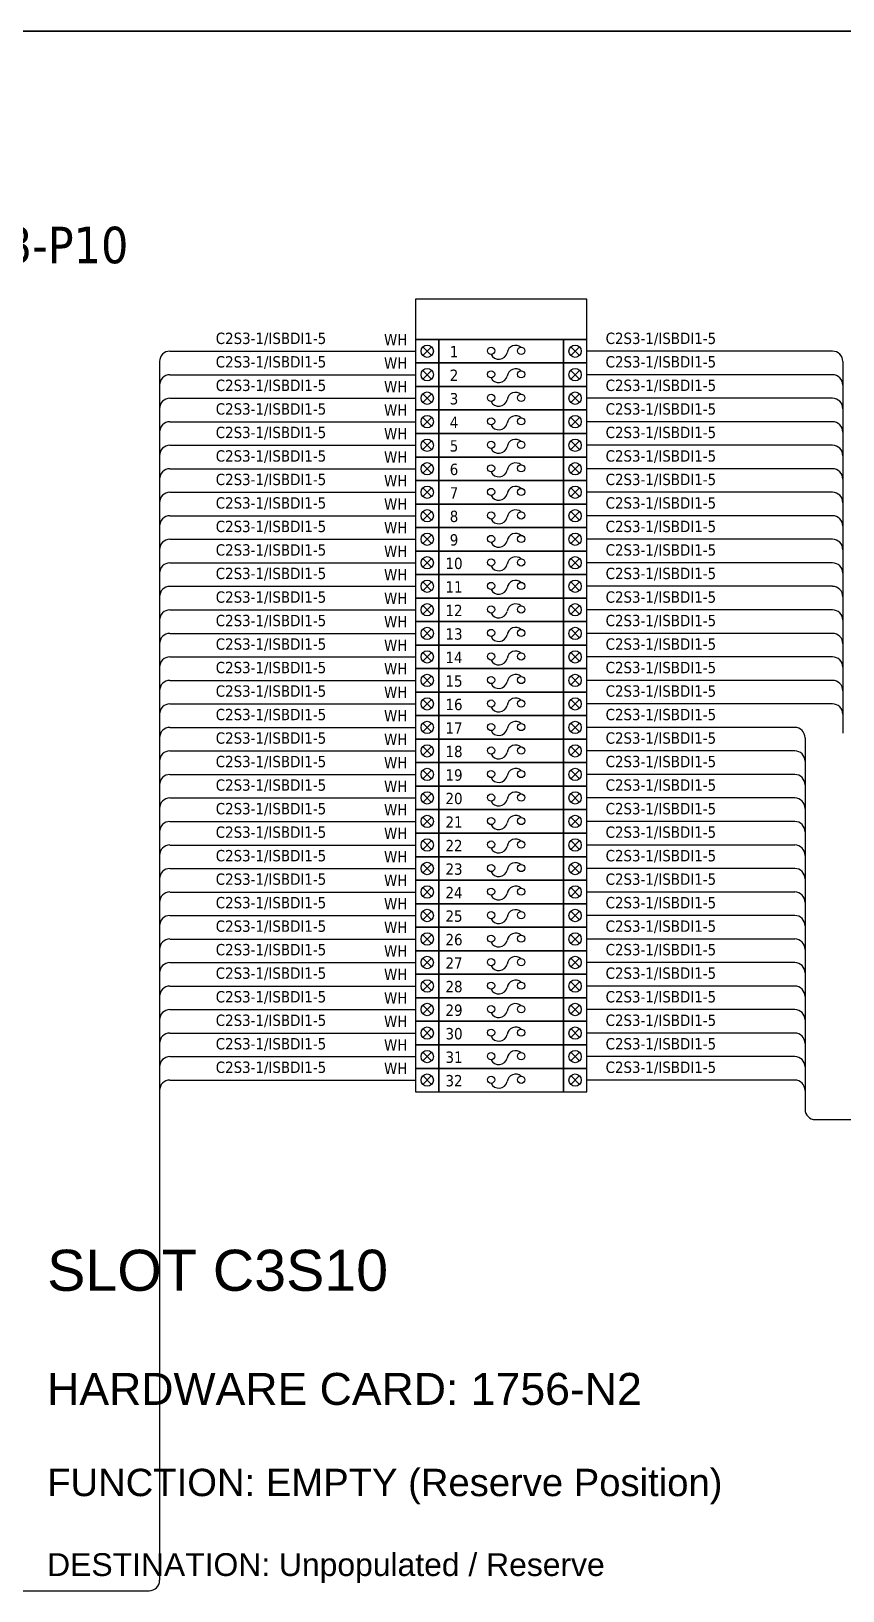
# Model space of a CAD drawing. Header units: millimetres. Extents: x 0 to 54213, y 0 to 2820.
# Drawn here: x 43219 to 43931, y 1337 to 2704 of the extents above; entities that cross this region are included whole.
import ezdxf
from ezdxf.enums import TextEntityAlignment as Align

# ---------------------------------------------------------------- set-up
doc = ezdxf.new("R2010")
doc.units = ezdxf.units.MM
doc.layers.add('HELPPOINT', color=7, linetype='Continuous')
doc.layers.add('IE-WIRE', color=7, linetype='Continuous', lineweight=25)
doc.layers.add('power', color=7, linetype='Continuous', lineweight=25)
doc.styles.get("Standard").update_dxf_attribs({"font": 'arial.ttf'})
doc.styles.add('Tahoma', font='')
doc.styles.get('Tahoma').set_extended_font_data('Tahoma')

msp = doc.modelspace()

# ---------------------------------------------------------------- linework, layer by layer
at = {"color": 1, "ltscale": 25.4}
for p, q in [((43570.2, 2427.5), (43562.6, 2419.9)), ((43562.6, 2427.5), (43570.2, 2419.9)), ((43692.3, 2427.5), (43700, 2419.9)), ((43700, 2427.5), (43692.3, 2419.9)), ((43570.2, 2406.9), (43562.6, 2399.2)), ((43562.6, 2406.9), (43570.2, 2399.2)), ((43692.3, 2406.9), (43700, 2399.2)), ((43700, 2406.9), (43692.3, 2399.2)), ((43570.2, 2386.3), (43562.6, 2378.6)), ((43562.6, 2386.3), (43570.2, 2378.6)), ((43692.3, 2386.3), (43700, 2378.6)), ((43700, 2386.3), (43692.3, 2378.6)), ((43570.2, 2365.7), (43562.6, 2358)), ((43562.6, 2365.7), (43570.2, 2358)), ((43692.3, 2365.7), (43700, 2358)), ((43700, 2365.7), (43692.3, 2358)), ((43570.2, 2345.1), (43562.6, 2337.4)), ((43562.6, 2345.1), (43570.2, 2337.4)), ((43692.3, 2345.1), (43700, 2337.4)), ((43700, 2345.1), (43692.3, 2337.4)), ((43570.2, 2324.5), (43562.6, 2316.8)), ((43562.6, 2324.5), (43570.2, 2316.8)), ((43692.3, 2324.5), (43700, 2316.8)), ((43700, 2324.5), (43692.3, 2316.8)), ((43570.2, 2303.9), (43562.6, 2296.2)), ((43562.6, 2303.9), (43570.2, 2296.2)), ((43692.3, 2303.9), (43700, 2296.2)), ((43700, 2303.9), (43692.3, 2296.2)), ((43570.2, 2283.2), (43562.6, 2275.6)), ((43562.6, 2283.2), (43570.2, 2275.6)), ((43692.3, 2283.2), (43700, 2275.6)), ((43700, 2283.2), (43692.3, 2275.6)), ((43570.2, 2262.6), (43562.6, 2255)), ((43562.6, 2262.6), (43570.2, 2255)), ((43692.3, 2262.6), (43700, 2255)), ((43700, 2262.6), (43692.3, 2255)), ((43570.2, 2242), (43562.6, 2234.3)), ((43562.6, 2242), (43570.2, 2234.3)), ((43692.3, 2242), (43700, 2234.3)), ((43700, 2242), (43692.3, 2234.3)), ((43570.2, 2221.4), (43562.6, 2213.7)), ((43562.6, 2221.4), (43570.2, 2213.7)), ((43692.3, 2221.4), (43700, 2213.7)), ((43700, 2221.4), (43692.3, 2213.7)), ((43570.2, 2200.8), (43562.6, 2193.1)), ((43562.6, 2200.8), (43570.2, 2193.1)), ((43692.3, 2200.8), (43700, 2193.1)), ((43700, 2200.8), (43692.3, 2193.1)), ((43570.2, 2180.2), (43562.6, 2172.5)), ((43562.6, 2180.2), (43570.2, 2172.5)), ((43692.3, 2180.2), (43700, 2172.5)), ((43700, 2180.2), (43692.3, 2172.5)), ((43570.2, 2159.6), (43562.6, 2151.9)), ((43562.6, 2159.6), (43570.2, 2151.9)), ((43692.3, 2159.6), (43700, 2151.9)), ((43700, 2159.6), (43692.3, 2151.9)), ((43570.2, 2139), (43562.6, 2131.3)), ((43562.6, 2139), (43570.2, 2131.3)), ((43692.3, 2139), (43700, 2131.3)), ((43700, 2139), (43692.3, 2131.3)), ((43570.2, 2118.3), (43562.6, 2110.7)), ((43562.6, 2118.3), (43570.2, 2110.7)), ((43692.3, 2118.3), (43700, 2110.7)), ((43700, 2118.3), (43692.3, 2110.7)), ((43570.2, 2097.7), (43562.6, 2090.1)), ((43562.6, 2097.7), (43570.2, 2090.1)), ((43692.3, 2097.7), (43700, 2090.1)), ((43700, 2097.7), (43692.3, 2090.1)), ((43570.2, 2077.1), (43562.6, 2069.5)), ((43562.6, 2077.1), (43570.2, 2069.5)), ((43692.3, 2077.1), (43700, 2069.5)), ((43700, 2077.1), (43692.3, 2069.5)), ((43570.2, 2056.5), (43562.6, 2048.8)), ((43562.6, 2056.5), (43570.2, 2048.8)), ((43692.3, 2056.5), (43700, 2048.8)), ((43700, 2056.5), (43692.3, 2048.8)), ((43570.2, 2035.9), (43562.6, 2028.2)), ((43562.6, 2035.9), (43570.2, 2028.2)), ((43692.3, 2035.9), (43700, 2028.2)), ((43700, 2035.9), (43692.3, 2028.2)), ((43570.2, 2015.3), (43562.6, 2007.6)), ((43562.6, 2015.3), (43570.2, 2007.6)), ((43692.3, 2015.3), (43700, 2007.6)), ((43700, 2015.3), (43692.3, 2007.6)), ((43570.2, 1994.7), (43562.6, 1987)), ((43562.6, 1994.7), (43570.2, 1987)), ((43692.3, 1994.7), (43700, 1987)), ((43700, 1994.7), (43692.3, 1987)), ((43570.2, 1974.1), (43562.6, 1966.4)), ((43562.6, 1974.1), (43570.2, 1966.4)), ((43692.3, 1974.1), (43700, 1966.4)), ((43700, 1974.1), (43692.3, 1966.4)), ((43570.2, 1953.5), (43562.6, 1945.8)), ((43562.6, 1953.5), (43570.2, 1945.8)), ((43692.3, 1953.5), (43700, 1945.8)), ((43700, 1953.5), (43692.3, 1945.8)), ((43570.2, 1932.8), (43562.6, 1925.2)), ((43562.6, 1932.8), (43570.2, 1925.2)), ((43692.3, 1932.8), (43700, 1925.2)), ((43700, 1932.8), (43692.3, 1925.2)), ((43570.2, 1912.2), (43562.6, 1904.6)), ((43562.6, 1912.2), (43570.2, 1904.6)), ((43692.3, 1912.2), (43700, 1904.6)), ((43700, 1912.2), (43692.3, 1904.6)), ((43570.2, 1891.6), (43562.6, 1883.9)), ((43562.6, 1891.6), (43570.2, 1883.9)), ((43692.3, 1891.6), (43700, 1883.9)), ((43700, 1891.6), (43692.3, 1883.9)), ((43570.2, 1871), (43562.6, 1863.3)), ((43562.6, 1871), (43570.2, 1863.3)), ((43692.3, 1871), (43700, 1863.3)), ((43700, 1871), (43692.3, 1863.3)), ((43570.2, 1850.4), (43562.6, 1842.7)), ((43562.6, 1850.4), (43570.2, 1842.7)), ((43692.3, 1850.4), (43700, 1842.7)), ((43700, 1850.4), (43692.3, 1842.7)), ((43570.2, 1829.8), (43562.6, 1822.1)), ((43562.6, 1829.8), (43570.2, 1822.1)), ((43692.3, 1829.8), (43700, 1822.1)), ((43700, 1829.8), (43692.3, 1822.1)), ((43570.2, 1809.2), (43562.6, 1801.5)), ((43562.6, 1809.2), (43570.2, 1801.5)), ((43692.3, 1809.2), (43700, 1801.5)), ((43700, 1809.2), (43692.3, 1801.5)), ((43570.2, 1788.6), (43562.6, 1780.9)), ((43562.6, 1788.6), (43570.2, 1780.9)), ((43692.3, 1788.6), (43700, 1780.9)), ((43700, 1788.6), (43692.3, 1780.9))]:
    msp.add_line(p, q, dxfattribs=at)
at = {"color": 4, "ltscale": 25.4}
msp.add_lwpolyline([(43556.1, 2434), (43706.4, 2434), (43706.4, 2469.2), (43556.1, 2469.2)], close=True, dxfattribs=at)
at = {"color": 1, "ltscale": 25.4}
for points in [[(43556.1, 2413.4), (43576.7, 2413.4), (43576.7, 2434), (43556.1, 2434)], [(43576.7, 2413.4), (43685.8, 2413.4), (43685.8, 2434), (43576.7, 2434)], [(43685.8, 2413.4), (43706.4, 2413.4), (43706.4, 2434), (43685.8, 2434)], [(43556.1, 2392.8), (43576.7, 2392.8), (43576.7, 2413.4), (43556.1, 2413.4)], [(43576.7, 2392.8), (43685.8, 2392.8), (43685.8, 2413.4), (43576.7, 2413.4)], [(43685.8, 2392.8), (43706.4, 2392.8), (43706.4, 2413.4), (43685.8, 2413.4)], [(43556.1, 2372.2), (43576.7, 2372.2), (43576.7, 2392.8), (43556.1, 2392.8)], [(43576.7, 2372.2), (43685.8, 2372.2), (43685.8, 2392.8), (43576.7, 2392.8)], [(43685.8, 2372.2), (43706.4, 2372.2), (43706.4, 2392.8), (43685.8, 2392.8)], [(43556.1, 2351.5), (43576.7, 2351.5), (43576.7, 2372.2), (43556.1, 2372.2)], [(43576.7, 2351.5), (43685.8, 2351.5), (43685.8, 2372.2), (43576.7, 2372.2)], [(43685.8, 2351.5), (43706.4, 2351.5), (43706.4, 2372.2), (43685.8, 2372.2)], [(43556.1, 2330.9), (43576.7, 2330.9), (43576.7, 2351.5), (43556.1, 2351.5)], [(43576.7, 2330.9), (43685.8, 2330.9), (43685.8, 2351.5), (43576.7, 2351.5)], [(43685.8, 2330.9), (43706.4, 2330.9), (43706.4, 2351.5), (43685.8, 2351.5)], [(43556.1, 2310.3), (43576.7, 2310.3), (43576.7, 2330.9), (43556.1, 2330.9)], [(43576.7, 2310.3), (43685.8, 2310.3), (43685.8, 2330.9), (43576.7, 2330.9)], [(43685.8, 2310.3), (43706.4, 2310.3), (43706.4, 2330.9), (43685.8, 2330.9)], [(43556.1, 2289.7), (43576.7, 2289.7), (43576.7, 2310.3), (43556.1, 2310.3)], [(43576.7, 2289.7), (43685.8, 2289.7), (43685.8, 2310.3), (43576.7, 2310.3)], [(43685.8, 2289.7), (43706.4, 2289.7), (43706.4, 2310.3), (43685.8, 2310.3)], [(43556.1, 2269.1), (43576.7, 2269.1), (43576.7, 2289.7), (43556.1, 2289.7)], [(43576.7, 2269.1), (43685.8, 2269.1), (43685.8, 2289.7), (43576.7, 2289.7)], [(43685.8, 2269.1), (43706.4, 2269.1), (43706.4, 2289.7), (43685.8, 2289.7)], [(43556.1, 2248.5), (43576.7, 2248.5), (43576.7, 2269.1), (43556.1, 2269.1)], [(43576.7, 2248.5), (43685.8, 2248.5), (43685.8, 2269.1), (43576.7, 2269.1)], [(43685.8, 2248.5), (43706.4, 2248.5), (43706.4, 2269.1), (43685.8, 2269.1)], [(43556.1, 2227.9), (43576.7, 2227.9), (43576.7, 2248.5), (43556.1, 2248.5)], [(43576.7, 2227.9), (43685.8, 2227.9), (43685.8, 2248.5), (43576.7, 2248.5)], [(43685.8, 2227.9), (43706.4, 2227.9), (43706.4, 2248.5), (43685.8, 2248.5)], [(43556.1, 2207.3), (43576.7, 2207.3), (43576.7, 2227.9), (43556.1, 2227.9)], [(43576.7, 2207.3), (43685.8, 2207.3), (43685.8, 2227.9), (43576.7, 2227.9)], [(43685.8, 2207.3), (43706.4, 2207.3), (43706.4, 2227.9), (43685.8, 2227.9)], [(43556.1, 2186.7), (43576.7, 2186.7), (43576.7, 2207.3), (43556.1, 2207.3)], [(43576.7, 2186.7), (43685.8, 2186.7), (43685.8, 2207.3), (43576.7, 2207.3)], [(43685.8, 2186.7), (43706.4, 2186.7), (43706.4, 2207.3), (43685.8, 2207.3)], [(43556.1, 2166), (43576.7, 2166), (43576.7, 2186.7), (43556.1, 2186.7)], [(43576.7, 2166), (43685.8, 2166), (43685.8, 2186.7), (43576.7, 2186.7)], [(43685.8, 2166), (43706.4, 2166), (43706.4, 2186.7), (43685.8, 2186.7)], [(43556.1, 2145.4), (43576.7, 2145.4), (43576.7, 2166), (43556.1, 2166)], [(43576.7, 2145.4), (43685.8, 2145.4), (43685.8, 2166), (43576.7, 2166)], [(43685.8, 2145.4), (43706.4, 2145.4), (43706.4, 2166), (43685.8, 2166)], [(43556.1, 2124.8), (43576.7, 2124.8), (43576.7, 2145.4), (43556.1, 2145.4)], [(43576.7, 2124.8), (43685.8, 2124.8), (43685.8, 2145.4), (43576.7, 2145.4)], [(43685.8, 2124.8), (43706.4, 2124.8), (43706.4, 2145.4), (43685.8, 2145.4)], [(43556.1, 2104.2), (43576.7, 2104.2), (43576.7, 2124.8), (43556.1, 2124.8)], [(43576.7, 2104.2), (43685.8, 2104.2), (43685.8, 2124.8), (43576.7, 2124.8)], [(43685.8, 2104.2), (43706.4, 2104.2), (43706.4, 2124.8), (43685.8, 2124.8)], [(43556.1, 2083.6), (43576.7, 2083.6), (43576.7, 2104.2), (43556.1, 2104.2)], [(43576.7, 2083.6), (43685.8, 2083.6), (43685.8, 2104.2), (43576.7, 2104.2)], [(43685.8, 2083.6), (43706.4, 2083.6), (43706.4, 2104.2), (43685.8, 2104.2)], [(43556.1, 2063), (43576.7, 2063), (43576.7, 2083.6), (43556.1, 2083.6)], [(43576.7, 2063), (43685.8, 2063), (43685.8, 2083.6), (43576.7, 2083.6)], [(43685.8, 2063), (43706.4, 2063), (43706.4, 2083.6), (43685.8, 2083.6)], [(43556.1, 2042.4), (43576.7, 2042.4), (43576.7, 2063), (43556.1, 2063)], [(43576.7, 2042.4), (43685.8, 2042.4), (43685.8, 2063), (43576.7, 2063)], [(43685.8, 2042.4), (43706.4, 2042.4), (43706.4, 2063), (43685.8, 2063)], [(43556.1, 2021.8), (43576.7, 2021.8), (43576.7, 2042.4), (43556.1, 2042.4)], [(43576.7, 2021.8), (43685.8, 2021.8), (43685.8, 2042.4), (43576.7, 2042.4)], [(43685.8, 2021.8), (43706.4, 2021.8), (43706.4, 2042.4), (43685.8, 2042.4)], [(43556.1, 2001.1), (43576.7, 2001.1), (43576.7, 2021.8), (43556.1, 2021.8)], [(43576.7, 2001.1), (43685.8, 2001.1), (43685.8, 2021.8), (43576.7, 2021.8)], [(43685.8, 2001.1), (43706.4, 2001.1), (43706.4, 2021.8), (43685.8, 2021.8)], [(43556.1, 1980.5), (43576.7, 1980.5), (43576.7, 2001.1), (43556.1, 2001.1)], [(43576.7, 1980.5), (43685.8, 1980.5), (43685.8, 2001.1), (43576.7, 2001.1)], [(43685.8, 1980.5), (43706.4, 1980.5), (43706.4, 2001.1), (43685.8, 2001.1)], [(43556.1, 1959.9), (43576.7, 1959.9), (43576.7, 1980.5), (43556.1, 1980.5)], [(43576.7, 1959.9), (43685.8, 1959.9), (43685.8, 1980.5), (43576.7, 1980.5)], [(43685.8, 1959.9), (43706.4, 1959.9), (43706.4, 1980.5), (43685.8, 1980.5)], [(43556.1, 1939.3), (43576.7, 1939.3), (43576.7, 1959.9), (43556.1, 1959.9)], [(43576.7, 1939.3), (43685.8, 1939.3), (43685.8, 1959.9), (43576.7, 1959.9)], [(43685.8, 1939.3), (43706.4, 1939.3), (43706.4, 1959.9), (43685.8, 1959.9)], [(43556.1, 1918.7), (43576.7, 1918.7), (43576.7, 1939.3), (43556.1, 1939.3)], [(43576.7, 1918.7), (43685.8, 1918.7), (43685.8, 1939.3), (43576.7, 1939.3)], [(43685.8, 1918.7), (43706.4, 1918.7), (43706.4, 1939.3), (43685.8, 1939.3)], [(43556.1, 1898.1), (43576.7, 1898.1), (43576.7, 1918.7), (43556.1, 1918.7)], [(43576.7, 1898.1), (43685.8, 1898.1), (43685.8, 1918.7), (43576.7, 1918.7)], [(43685.8, 1898.1), (43706.4, 1898.1), (43706.4, 1918.7), (43685.8, 1918.7)], [(43556.1, 1877.5), (43576.7, 1877.5), (43576.7, 1898.1), (43556.1, 1898.1)], [(43576.7, 1877.5), (43685.8, 1877.5), (43685.8, 1898.1), (43576.7, 1898.1)], [(43685.8, 1877.5), (43706.4, 1877.5), (43706.4, 1898.1), (43685.8, 1898.1)], [(43556.1, 1856.9), (43576.7, 1856.9), (43576.7, 1877.5), (43556.1, 1877.5)], [(43576.7, 1856.9), (43685.8, 1856.9), (43685.8, 1877.5), (43576.7, 1877.5)], [(43685.8, 1856.9), (43706.4, 1856.9), (43706.4, 1877.5), (43685.8, 1877.5)], [(43556.1, 1836.3), (43576.7, 1836.3), (43576.7, 1856.9), (43556.1, 1856.9)], [(43576.7, 1836.3), (43685.8, 1836.3), (43685.8, 1856.9), (43576.7, 1856.9)], [(43685.8, 1836.3), (43706.4, 1836.3), (43706.4, 1856.9), (43685.8, 1856.9)], [(43556.1, 1815.6), (43576.7, 1815.6), (43576.7, 1836.3), (43556.1, 1836.3)], [(43576.7, 1815.6), (43685.8, 1815.6), (43685.8, 1836.3), (43576.7, 1836.3)], [(43685.8, 1815.6), (43706.4, 1815.6), (43706.4, 1836.3), (43685.8, 1836.3)], [(43556.1, 1795), (43576.7, 1795), (43576.7, 1815.6), (43556.1, 1815.6)], [(43576.7, 1795), (43685.8, 1795), (43685.8, 1815.6), (43576.7, 1815.6)], [(43685.8, 1795), (43706.4, 1795), (43706.4, 1815.6), (43685.8, 1815.6)], [(43556.1, 1774.4), (43576.7, 1774.4), (43576.7, 1795), (43556.1, 1795)], [(43576.7, 1774.4), (43685.8, 1774.4), (43685.8, 1795), (43576.7, 1795)], [(43685.8, 1774.4), (43706.4, 1774.4), (43706.4, 1795), (43685.8, 1795)]]:
    msp.add_lwpolyline(points, close=True, dxfattribs=at)
for centre in [(43566.4, 2423.7), (43696.1, 2423.7), (43566.4, 2403.1), (43696.1, 2403.1), (43566.4, 2382.5), (43696.1, 2382.5), (43566.4, 2361.9), (43696.1, 2361.9), (43566.4, 2341.2), (43696.1, 2341.2), (43566.4, 2320.6), (43696.1, 2320.6), (43566.4, 2300), (43696.1, 2300), (43566.4, 2279.4), (43696.1, 2279.4), (43566.4, 2258.8), (43696.1, 2258.8), (43566.4, 2238.2), (43696.1, 2238.2), (43566.4, 2217.6), (43696.1, 2217.6), (43566.4, 2197), (43696.1, 2197), (43566.4, 2176.3), (43696.1, 2176.3), (43566.4, 2155.7), (43696.1, 2155.7), (43566.4, 2135.1), (43696.1, 2135.1), (43566.4, 2114.5), (43696.1, 2114.5), (43566.4, 2093.9), (43696.1, 2093.9), (43566.4, 2073.3), (43696.1, 2073.3), (43566.4, 2052.7), (43696.1, 2052.7), (43566.4, 2032.1), (43696.1, 2032.1), (43566.4, 2011.5), (43696.1, 2011.5), (43566.4, 1990.8), (43696.1, 1990.8), (43566.4, 1970.2), (43696.1, 1970.2), (43566.4, 1949.6), (43696.1, 1949.6), (43566.4, 1929), (43696.1, 1929), (43566.4, 1908.4), (43696.1, 1908.4), (43566.4, 1887.8), (43696.1, 1887.8), (43566.4, 1867.2), (43696.1, 1867.2), (43566.4, 1846.6), (43696.1, 1846.6), (43566.4, 1825.9), (43696.1, 1825.9), (43566.4, 1805.3), (43696.1, 1805.3), (43566.4, 1784.7), (43696.1, 1784.7)]:
    msp.add_circle(centre, 5.42, dxfattribs=at)
at = {"layer": 'HELPPOINT', "color": 4, "lineweight": 35}
msp.add_line((41933, 2704.2), (45826.3, 2704.2), dxfattribs=at)
msp.add_line((41933, 2704.2), (45826.3, 2704.2), dxfattribs=at)
at = {"layer": 'IE-WIRE', "color": 4, "ltscale": 25.4}
for p, q in [((43340.7, 2423.7), (43556.1, 2423.7)), ((43921.8, 2423.7), (43706.4, 2423.7)), ((43331.6, 2414.6), (43331.6, 1346.2)), ((43930.9, 2414.6), (43930.9, 2088.8)), ((43340.7, 2403.1), (43556.1, 2403.1)), ((43921.8, 2403.1), (43706.4, 2403.1)), ((43340.7, 2382.5), (43556.1, 2382.5)), ((43921.8, 2382.5), (43706.4, 2382.5)), ((43340.7, 2361.9), (43556.1, 2361.9)), ((43921.8, 2361.9), (43706.4, 2361.9)), ((43340.7, 2341.2), (43556.1, 2341.2)), ((43921.8, 2341.2), (43706.4, 2341.2)), ((43340.7, 2320.6), (43556.1, 2320.6)), ((43921.8, 2320.6), (43706.4, 2320.6)), ((43340.7, 2300), (43556.1, 2300)), ((43921.8, 2300), (43706.4, 2300)), ((43340.7, 2279.4), (43556.1, 2279.4)), ((43921.8, 2279.4), (43706.4, 2279.4)), ((43340.7, 2258.8), (43556.1, 2258.8)), ((43921.8, 2258.8), (43706.4, 2258.8)), ((43340.7, 2238.2), (43556.1, 2238.2)), ((43921.8, 2238.2), (43706.4, 2238.2)), ((43340.7, 2217.6), (43556.1, 2217.6)), ((43921.8, 2217.6), (43706.4, 2217.6)), ((43340.7, 2197), (43556.1, 2197)), ((43921.8, 2197), (43706.4, 2197)), ((43340.7, 2176.3), (43556.1, 2176.3)), ((43921.8, 2176.3), (43706.4, 2176.3)), ((43340.7, 2155.7), (43556.1, 2155.7)), ((43921.8, 2155.7), (43706.4, 2155.7)), ((43340.7, 2135.1), (43556.1, 2135.1)), ((43921.8, 2135.1), (43706.4, 2135.1)), ((43340.7, 2114.5), (43556.1, 2114.5)), ((43921.8, 2114.5), (43706.4, 2114.5)), ((43340.7, 2093.9), (43556.1, 2093.9)), ((43888.7, 2093.9), (43706.4, 2093.9)), ((43897.8, 2084.8), (43897.8, 1759)), ((43340.7, 2073.3), (43556.1, 2073.3)), ((43888.7, 2073.3), (43706.4, 2073.3)), ((43340.7, 2052.7), (43556.1, 2052.7)), ((43888.7, 2052.7), (43706.4, 2052.7)), ((43340.7, 2032.1), (43556.1, 2032.1)), ((43888.7, 2032.1), (43706.4, 2032.1)), ((43340.7, 2011.5), (43556.1, 2011.5)), ((43888.7, 2011.5), (43706.4, 2011.5)), ((43340.7, 1990.8), (43556.1, 1990.8)), ((43888.7, 1990.8), (43706.4, 1990.8)), ((43340.7, 1970.2), (43556.1, 1970.2)), ((43888.7, 1970.2), (43706.4, 1970.2)), ((43340.7, 1949.6), (43556.1, 1949.6)), ((43888.7, 1949.6), (43706.4, 1949.6)), ((43340.7, 1929), (43556.1, 1929)), ((43888.7, 1929), (43706.4, 1929)), ((43340.7, 1908.4), (43556.1, 1908.4)), ((43888.7, 1908.4), (43706.4, 1908.4)), ((43340.7, 1887.8), (43556.1, 1887.8)), ((43888.7, 1887.8), (43706.4, 1887.8)), ((43340.7, 1867.2), (43556.1, 1867.2)), ((43888.7, 1867.2), (43706.4, 1867.2)), ((43340.7, 1846.6), (43556.1, 1846.6)), ((43888.7, 1846.6), (43706.4, 1846.6)), ((43340.7, 1825.9), (43556.1, 1825.9)), ((43888.7, 1825.9), (43706.4, 1825.9)), ((43340.7, 1805.3), (43556.1, 1805.3)), ((43888.7, 1805.3), (43706.4, 1805.3)), ((43340.7, 1784.7), (43556.1, 1784.7)), ((43888.7, 1784.7), (43706.4, 1784.7))]:
    msp.add_line(p, q, dxfattribs=at)
at = {"layer": 'IE-WIRE', "color": 4}
for p, q in [((43906.8, 1750.1), (44172.6, 1750.1)), ((42281.1, 1337), (43322.5, 1337))]:
    msp.add_line(p, q, dxfattribs=at)
at = {"layer": 'IE-WIRE', "color": 4, "ltscale": 25.4}
for centre, start, end in [((43340.7, 2414.6), 90, 180), ((43921.8, 2414.6), 0, 90), ((43340.7, 2393.9), 90, 180), ((43921.8, 2393.9), 0, 90), ((43340.7, 2373.3), 90, 180), ((43921.8, 2373.3), 0, 90), ((43340.7, 2352.7), 90, 180), ((43921.8, 2352.7), 0, 90), ((43340.7, 2332.1), 90, 180), ((43921.8, 2332.1), 0, 90), ((43340.7, 2311.5), 90, 180), ((43921.8, 2311.5), 0, 90), ((43340.7, 2290.9), 90, 180), ((43921.8, 2290.9), 0, 90), ((43340.7, 2270.3), 90, 180), ((43921.8, 2270.3), 0, 90), ((43340.7, 2249.7), 90, 180), ((43921.8, 2249.7), 0, 90), ((43340.7, 2229), 90, 180), ((43921.8, 2229), 0, 90), ((43340.7, 2208.4), 90, 180), ((43921.8, 2208.4), 0, 90), ((43340.7, 2187.8), 90, 180), ((43921.8, 2187.8), 0, 90), ((43340.7, 2167.2), 90, 180), ((43921.8, 2167.2), 0, 90), ((43340.7, 2146.6), 90, 180), ((43921.8, 2146.6), 0, 90), ((43340.7, 2126), 90, 180), ((43921.8, 2126), 0, 90), ((43340.7, 2105.4), 90, 180), ((43921.8, 2105.4), 0, 90), ((43340.7, 2084.8), 90, 180), ((43888.7, 2084.8), 0, 90), ((43340.7, 2064.2), 90, 180), ((43888.7, 2064.2), 0, 90), ((43340.7, 2043.5), 90, 180), ((43888.7, 2043.5), 0, 90), ((43340.7, 2022.9), 90, 180), ((43888.7, 2022.9), 0, 90), ((43340.7, 2002.3), 90, 180), ((43888.7, 2002.3), 0, 90), ((43340.7, 1981.7), 90, 180), ((43888.7, 1981.7), 0, 90), ((43340.7, 1961.1), 90, 180), ((43888.7, 1961.1), 0, 90), ((43340.7, 1940.5), 90, 180), ((43888.7, 1940.5), 0, 90), ((43340.7, 1919.9), 90, 180), ((43888.7, 1919.9), 0, 90), ((43340.7, 1899.3), 90, 180), ((43888.7, 1899.3), 0, 90), ((43340.7, 1878.6), 90, 180), ((43888.7, 1878.6), 0, 90), ((43340.7, 1858), 90, 180), ((43888.7, 1858), 0, 90), ((43340.7, 1837.4), 90, 180), ((43888.7, 1837.4), 0, 90), ((43340.7, 1816.8), 90, 180), ((43888.7, 1816.8), 0, 90), ((43340.7, 1796.2), 90, 180), ((43888.7, 1796.2), 0, 90), ((43340.7, 1775.6), 90, 180), ((43888.7, 1775.6), 0, 90)]:
    msp.add_arc(centre, 9.14, start, end, dxfattribs=at)
at = {"layer": 'IE-WIRE', "color": 4}
for centre, radius, start, end in [((43906.8, 1759), 8.96, 180, 270), ((43322.5, 1346.2), 9.14, 270, 0)]:
    msp.add_arc(centre, radius, start, end, dxfattribs=at)
at = {"layer": 'power', "color": 1, "ltscale": 25.4}
for centre in [(43622.4, 2424), (43648.8, 2424), (43622.4, 2403.4), (43648.8, 2403.4), (43622.4, 2382.8), (43648.8, 2382.8), (43622.4, 2362.2), (43648.8, 2362.2), (43622.4, 2341.6), (43648.8, 2341.6), (43622.4, 2321), (43648.8, 2321), (43622.4, 2300.3), (43648.8, 2300.3), (43622.4, 2279.7), (43648.8, 2279.7), (43622.4, 2259.1), (43648.8, 2259.1), (43622.4, 2238.5), (43648.8, 2238.5), (43622.4, 2217.9), (43648.8, 2217.9), (43622.4, 2197.3), (43648.8, 2197.3), (43622.4, 2176.7), (43648.8, 2176.7), (43622.4, 2156.1), (43648.8, 2156.1), (43622.4, 2135.4), (43648.8, 2135.4), (43622.4, 2114.8), (43648.8, 2114.8), (43622.4, 2094.2), (43648.8, 2094.2), (43622.4, 2073.6), (43648.8, 2073.6), (43622.4, 2053), (43648.8, 2053), (43622.4, 2032.4), (43648.8, 2032.4), (43622.4, 2011.8), (43648.8, 2011.8), (43622.4, 1991.2), (43648.8, 1991.2), (43622.4, 1970.6), (43648.8, 1970.6), (43622.4, 1949.9), (43648.8, 1949.9), (43622.4, 1929.3), (43648.8, 1929.3), (43622.4, 1908.7), (43648.8, 1908.7), (43622.4, 1888.1), (43648.8, 1888.1), (43622.4, 1867.5), (43648.8, 1867.5), (43622.4, 1846.9), (43648.8, 1846.9), (43622.4, 1826.3), (43648.8, 1826.3), (43622.4, 1805.7), (43648.8, 1805.7), (43622.4, 1785), (43648.8, 1785)]:
    msp.add_circle(centre, 3.16, dxfattribs=at)
for centre, radius, start, end in [((43629.1, 2424.2), 7.52, 206.1634, 346.0383), ((43644, 2421.2), 7.66, 51.1309, 171.3254), ((43644, 2400.6), 7.66, 51.1309, 171.3254), ((43629.1, 2403.6), 7.52, 206.1634, 346.0383), ((43629.1, 2382.9), 7.52, 206.1634, 346.0383), ((43644, 2380), 7.66, 51.1309, 171.3254), ((43644, 2359.4), 7.66, 51.1309, 171.3254), ((43629.1, 2362.3), 7.52, 206.1634, 346.0383), ((43629.1, 2341.7), 7.52, 206.1634, 346.0383), ((43644, 2338.8), 7.66, 51.1309, 171.3254), ((43644, 2318.1), 7.66, 51.1309, 171.3254), ((43629.1, 2321.1), 7.52, 206.1634, 346.0383), ((43629.1, 2300.5), 7.52, 206.1634, 346.0383), ((43644, 2297.5), 7.66, 51.1309, 171.3254), ((43644, 2276.9), 7.66, 51.1309, 171.3254), ((43629.1, 2279.9), 7.52, 206.1634, 346.0383), ((43629.1, 2259.3), 7.52, 206.1634, 346.0383), ((43644, 2256.3), 7.66, 51.1309, 171.3254), ((43644, 2235.7), 7.66, 51.1309, 171.3254), ((43629.1, 2238.7), 7.52, 206.1634, 346.0383), ((43629.1, 2218.1), 7.52, 206.1634, 346.0383), ((43644, 2215.1), 7.66, 51.1309, 171.3254), ((43644, 2194.5), 7.66, 51.1309, 171.3254), ((43629.1, 2197.4), 7.52, 206.1634, 346.0383), ((43629.1, 2176.8), 7.52, 206.1634, 346.0383), ((43644, 2173.9), 7.66, 51.1309, 171.3254), ((43644, 2153.2), 7.66, 51.1309, 171.3254), ((43629.1, 2156.2), 7.52, 206.1634, 346.0383), ((43629.1, 2135.6), 7.52, 206.1634, 346.0383), ((43644, 2132.6), 7.66, 51.1309, 171.3254), ((43644, 2112), 7.66, 51.1309, 171.3254), ((43629.1, 2115), 7.52, 206.1634, 346.0383), ((43629.1, 2094.4), 7.52, 206.1634, 346.0383), ((43644, 2091.4), 7.66, 51.1309, 171.3254), ((43644, 2070.8), 7.66, 51.1309, 171.3254), ((43629.1, 2073.8), 7.52, 206.1634, 346.0383), ((43629.1, 2053.2), 7.52, 206.1634, 346.0383), ((43644, 2050.2), 7.66, 51.1309, 171.3254), ((43644, 2029.6), 7.66, 51.1309, 171.3254), ((43629.1, 2032.5), 7.52, 206.1634, 346.0383), ((43629.1, 2011.9), 7.52, 206.1634, 346.0383), ((43644, 2009), 7.66, 51.1309, 171.3254), ((43629.1, 1991.3), 7.52, 206.1634, 346.0383), ((43644, 1988.4), 7.66, 51.1309, 171.3254), ((43629.1, 1970.7), 7.52, 206.1634, 346.0383), ((43644, 1967.7), 7.66, 51.1309, 171.3254), ((43629.1, 1950.1), 7.52, 206.1634, 346.0383), ((43644, 1947.1), 7.66, 51.1309, 171.3254), ((43644, 1926.5), 7.66, 51.1309, 171.3254), ((43629.1, 1929.5), 7.52, 206.1634, 346.0383), ((43629.1, 1908.9), 7.52, 206.1634, 346.0383), ((43644, 1905.9), 7.66, 51.1309, 171.3254), ((43644, 1885.3), 7.66, 51.1309, 171.3254), ((43629.1, 1888.3), 7.52, 206.1634, 346.0383), ((43629.1, 1867.7), 7.52, 206.1634, 346.0383), ((43644, 1864.7), 7.66, 51.1309, 171.3254), ((43644, 1844.1), 7.66, 51.1309, 171.3254), ((43629.1, 1847), 7.52, 206.1634, 346.0383), ((43629.1, 1826.4), 7.52, 206.1634, 346.0383), ((43644, 1823.5), 7.66, 51.1309, 171.3254), ((43644, 1802.8), 7.66, 51.1309, 171.3254), ((43629.1, 1805.8), 7.52, 206.1634, 346.0383), ((43629.1, 1785.2), 7.52, 206.1634, 346.0383), ((43644, 1782.2), 7.66, 51.1309, 171.3254)]:
    msp.add_arc(centre, radius, start, end, dxfattribs=at)

# ---------------------------------------------------------------- texts
at = {"color": 2, "style": 'Tahoma'}
msp.add_text('=CA3+MCP-M3-P10', height=32, dxfattribs=at).set_placement((43116.4, 2516.8), align=Align.MIDDLE_CENTER)
at = {"color": 4, "style": 'Tahoma'}
for s, height, p in [('C2S3-1/ISBDI1-5', 9.949, (43380.9, 2430)), ('WH', 9.95, (43528.5, 2428.9)), ('C2S3-1/ISBDI1-5', 9.949, (43722.9, 2430)), ('C2S3-1/ISBDI1-5', 9.949, (43380.9, 2409.4)), ('WH', 9.95, (43528.5, 2408.3)), ('C2S3-1/ISBDI1-5', 9.949, (43722.9, 2409.4)), ('C2S3-1/ISBDI1-5', 9.949, (43380.9, 2388.8)), ('WH', 9.95, (43528.5, 2387.7)), ('C2S3-1/ISBDI1-5', 9.949, (43722.9, 2388.8)), ('C2S3-1/ISBDI1-5', 9.949, (43380.9, 2368.1)), ('WH', 9.95, (43528.5, 2367.1)), ('C2S3-1/ISBDI1-5', 9.949, (43722.9, 2368.1)), ('C2S3-1/ISBDI1-5', 9.949, (43380.9, 2347.5)), ('WH', 9.95, (43528.5, 2346.5)), ('C2S3-1/ISBDI1-5', 9.949, (43722.9, 2347.5)), ('C2S3-1/ISBDI1-5', 9.949, (43380.9, 2326.9)), ('WH', 9.95, (43528.5, 2325.9)), ('C2S3-1/ISBDI1-5', 9.949, (43722.9, 2326.9)), ('C2S3-1/ISBDI1-5', 9.949, (43380.9, 2306.3)), ('WH', 9.95, (43528.5, 2305.3)), ('C2S3-1/ISBDI1-5', 9.949, (43722.9, 2306.3)), ('C2S3-1/ISBDI1-5', 9.949, (43380.9, 2285.7)), ('WH', 9.95, (43528.5, 2284.7)), ('C2S3-1/ISBDI1-5', 9.949, (43722.9, 2285.7)), ('C2S3-1/ISBDI1-5', 9.949, (43380.9, 2265.1)), ('WH', 9.95, (43528.5, 2264.1)), ('C2S3-1/ISBDI1-5', 9.949, (43722.9, 2265.1)), ('C2S3-1/ISBDI1-5', 9.949, (43380.9, 2244.5)), ('WH', 9.95, (43528.5, 2243.4)), ('C2S3-1/ISBDI1-5', 9.949, (43722.9, 2244.5)), ('C2S3-1/ISBDI1-5', 9.949, (43380.9, 2223.9)), ('WH', 9.95, (43528.5, 2222.8)), ('C2S3-1/ISBDI1-5', 9.949, (43722.9, 2223.9)), ('C2S3-1/ISBDI1-5', 9.949, (43380.9, 2203.2)), ('WH', 9.95, (43528.5, 2202.2)), ('C2S3-1/ISBDI1-5', 9.949, (43722.9, 2203.2)), ('C2S3-1/ISBDI1-5', 9.949, (43380.9, 2182.6)), ('WH', 9.95, (43528.5, 2181.6)), ('C2S3-1/ISBDI1-5', 9.949, (43722.9, 2182.6)), ('C2S3-1/ISBDI1-5', 9.949, (43380.9, 2162)), ('WH', 9.95, (43528.5, 2161)), ('C2S3-1/ISBDI1-5', 9.949, (43722.9, 2162)), ('C2S3-1/ISBDI1-5', 9.949, (43380.9, 2141.4)), ('WH', 9.95, (43528.5, 2140.4)), ('C2S3-1/ISBDI1-5', 9.949, (43722.9, 2141.4)), ('C2S3-1/ISBDI1-5', 9.949, (43380.9, 2120.8)), ('WH', 9.95, (43528.5, 2119.8)), ('C2S3-1/ISBDI1-5', 9.949, (43722.9, 2120.8)), ('C2S3-1/ISBDI1-5', 9.949, (43380.9, 2100.2)), ('WH', 9.95, (43528.5, 2099.2)), ('C2S3-1/ISBDI1-5', 9.949, (43722.9, 2100.2)), ('C2S3-1/ISBDI1-5', 9.949, (43380.9, 2079.6)), ('WH', 9.95, (43528.5, 2078.5)), ('C2S3-1/ISBDI1-5', 9.949, (43722.9, 2079.6)), ('C2S3-1/ISBDI1-5', 9.949, (43380.9, 2059)), ('WH', 9.95, (43528.5, 2057.9)), ('C2S3-1/ISBDI1-5', 9.949, (43722.9, 2059)), ('C2S3-1/ISBDI1-5', 9.949, (43380.9, 2038.4)), ('WH', 9.95, (43528.5, 2037.3)), ('C2S3-1/ISBDI1-5', 9.949, (43722.9, 2038.4)), ('C2S3-1/ISBDI1-5', 9.949, (43380.9, 2017.7)), ('WH', 9.95, (43528.5, 2016.7)), ('C2S3-1/ISBDI1-5', 9.949, (43722.9, 2017.7)), ('C2S3-1/ISBDI1-5', 9.949, (43380.9, 1997.1)), ('WH', 9.95, (43528.5, 1996.1)), ('C2S3-1/ISBDI1-5', 9.949, (43722.9, 1997.1)), ('C2S3-1/ISBDI1-5', 9.949, (43380.9, 1976.5)), ('WH', 9.95, (43528.5, 1975.5)), ('C2S3-1/ISBDI1-5', 9.949, (43722.9, 1976.5)), ('C2S3-1/ISBDI1-5', 9.949, (43380.9, 1955.9)), ('WH', 9.95, (43528.5, 1954.9)), ('C2S3-1/ISBDI1-5', 9.949, (43722.9, 1955.9)), ('C2S3-1/ISBDI1-5', 9.949, (43380.9, 1935.3)), ('WH', 9.95, (43528.5, 1934.3)), ('C2S3-1/ISBDI1-5', 9.949, (43722.9, 1935.3)), ('C2S3-1/ISBDI1-5', 9.949, (43380.9, 1914.7)), ('WH', 9.95, (43528.5, 1913.6)), ('C2S3-1/ISBDI1-5', 9.949, (43722.9, 1914.7)), ('C2S3-1/ISBDI1-5', 9.949, (43380.9, 1894.1)), ('WH', 9.95, (43528.5, 1893)), ('C2S3-1/ISBDI1-5', 9.949, (43722.9, 1894.1)), ('C2S3-1/ISBDI1-5', 9.949, (43380.9, 1873.5)), ('WH', 9.95, (43528.5, 1872.4)), ('C2S3-1/ISBDI1-5', 9.949, (43722.9, 1873.5)), ('C2S3-1/ISBDI1-5', 9.949, (43380.9, 1852.8)), ('WH', 9.95, (43528.5, 1851.8)), ('C2S3-1/ISBDI1-5', 9.949, (43722.9, 1852.8)), ('C2S3-1/ISBDI1-5', 9.949, (43380.9, 1832.2)), ('WH', 9.95, (43528.5, 1831.2)), ('C2S3-1/ISBDI1-5', 9.949, (43722.9, 1832.2)), ('C2S3-1/ISBDI1-5', 9.949, (43380.9, 1811.6)), ('WH', 9.95, (43528.5, 1810.6)), ('C2S3-1/ISBDI1-5', 9.949, (43722.9, 1811.6)), ('C2S3-1/ISBDI1-5', 9.949, (43380.9, 1791)), ('WH', 9.95, (43528.5, 1790)), ('C2S3-1/ISBDI1-5', 9.949, (43722.9, 1791))]:
    msp.add_text(s, height=height, dxfattribs=at).set_placement(p)
at = {"color": 2}
msp.add_text('SLOT C3S10', height=36, dxfattribs=at).set_placement((43233, 1600))
at = {"color": 3}
msp.add_text('HARDWARE CARD: 1756-N2', height=28, dxfattribs=at).set_placement((43233, 1500))
at = {"color": 7}
msp.add_text('FUNCTION: EMPTY (Reserve Position)', height=24, dxfattribs=at).set_placement((43233, 1420))
at = {"color": 8}
msp.add_text('DESTINATION: Unpopulated / Reserve', height=20, dxfattribs=at).set_placement((43233, 1350))
at = {"layer": 'power', "color": 7, "style": 'Tahoma'}
for s, p in [('1', (43589.9, 2423.2)), ('2', (43589.9, 2402.6)), ('3', (43589.9, 2382)), ('4', (43589.9, 2361.3)), ('5', (43589.9, 2340.7)), ('6', (43589.9, 2320.1)), ('7', (43589.9, 2299.5)), ('8', (43589.9, 2278.9)), ('9', (43589.9, 2258.3)), ('10', (43589.9, 2237.7)), ('11', (43589.9, 2217.1)), ('12', (43589.9, 2196.4)), ('13', (43589.9, 2175.8)), ('14', (43589.9, 2155.2)), ('15', (43589.9, 2134.6)), ('16', (43589.9, 2114)), ('17', (43589.9, 2093.4)), ('18', (43589.9, 2072.8)), ('19', (43589.9, 2052.2)), ('20', (43589.9, 2031.6)), ('21', (43589.9, 2010.9)), ('22', (43589.9, 1990.3)), ('23', (43589.9, 1969.7)), ('24', (43589.9, 1949.1)), ('25', (43589.9, 1928.5)), ('26', (43589.9, 1907.9)), ('27', (43589.9, 1887.3)), ('28', (43589.9, 1866.7)), ('29', (43589.9, 1846)), ('30', (43589.9, 1825.4)), ('31', (43589.9, 1804.8)), ('32', (43589.9, 1784.2))]:
    msp.add_text(s, height=9.97, dxfattribs=at).set_placement(p, align=Align.MIDDLE_CENTER)

doc.saveas('drawing.dxf')
